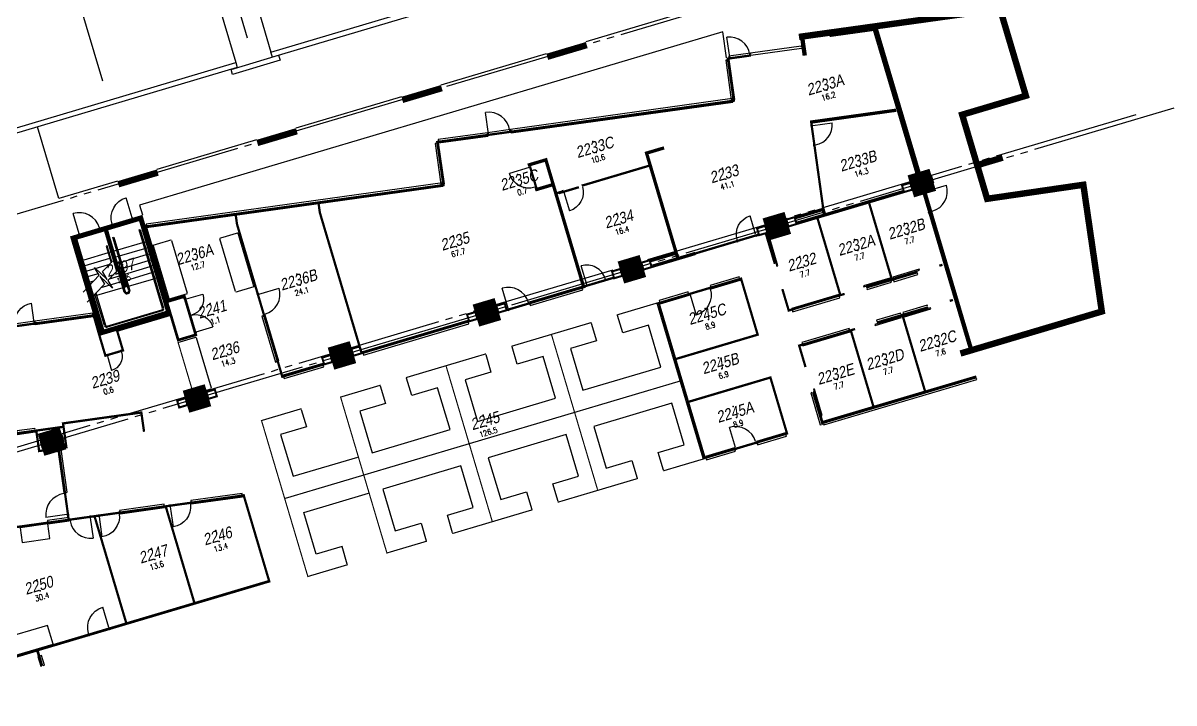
# Model space of a CAD drawing. Extents: x -10617 to 141157, y 29682 to 109360.
# Drawn here: x 74983 to 125216, y 38108 to 67782 of the extents above; entities that cross this region are included whole.
import ezdxf
from ezdxf.enums import TextEntityAlignment as Align

# ---------------------------------------------------------------- set-up
doc = ezdxf.new("R2010")
doc.units = 0
doc.header["$LTSCALE"] = 50
doc.linetypes.add('4PHAN', pattern=[158.75, 127, -6.35, 6.35, -6.35, 6.35, -6.35])
doc.linetypes.add('INVISIBLE', pattern=[999999, 0, -999999])
doc.layers.get('0').update_dxf_attribs({"linetype": 'CONTINUOUS'})
for name, color, linetype in [('CL_02', 7, 'CONTINUOUS'), ('ED_02', 7, 'CONTINUOUS'), ('EW_02', 7, 'CONTINUOUS'), ('FT_02', 8, 'CONTINUOUS'), ('GRIDLINE_02', 15, '4PHAN'), ('HEADER_02', 7, 'INVISIBLE'), ('ND_02', 7, 'CONTINUOUS'), ('NS_02', 7, 'CONTINUOUS'), ('NW_02', 7, 'CONTINUOUS'), ('RI_02', 7, 'CONTINUOUS'), ('SC_02', 7, 'CONTINUOUS'), ('UF_02', 7, 'CONTINUOUS'), ('WW_02', 7, 'CONTINUOUS')]:
    doc.layers.add(name, color=color, linetype=linetype)
doc.styles.add('SIMPLEX', font='ARIALN.TTF', dxfattribs={"oblique": 10})
doc.styles.get("Standard").update_dxf_attribs({"font": 'simplex.shx'})

# ---------------------------------------------------------------- blocks, each defined once
blk = doc.blocks.new('RM_SPAM')
for p in [(0, 2.5), (0, 0)]:
    blk.add_point(p)
at = {"flags": 1}
for tag, p, width in [('SITENO', (-15, 0), 0.8), ('IN_OU_CODE', (-15, -2), 0.8), ('RM_TY_CODE', (-15, -6), 0.7), ('RM_CO_CODE', (-15, -4), 0.8), ('RM_FU_CODE', (-15, -8), 0.8), ('OCC/USE', (-15, -10), 0.8)]:
    blk.add_attdef(tag, p, '', height=1.25, dxfattribs=dict(at, width=width))
at = {"style": 'SIMPLEX', "oblique": 10}
blk.add_attdef('RM_NUM', text='', height=2.5, dxfattribs=at).set_placement((0, 0), align=Align.CENTER)
at = {"width": 0.8, "flags": 1}
for tag, p in [('BL_NUM', (15, 0)), ('LEVEL', (15, -2)), ('STUDCAP', (15, -6)), ('%S/L', (15, -4))]:
    blk.add_attdef(tag, text='', height=1.25, dxfattribs=at).set_placement(p, align=Align.RIGHT)
at = {"width": 0.8}
for tag, p in [('RM_AREA', (0, -2)), ('USE2', (-0.24, -6.05)), ('USE', (-0.24, -4.05))]:
    blk.add_attdef(tag, text='', height=1.25, dxfattribs=at).set_placement(p, align=Align.CENTER)
at = {"width": 0.8, "flags": 1}
blk.add_attdef('SERVS', text='', height=1.25, dxfattribs=at).set_placement((0, -8), align=Align.CENTER)
blk = doc.blocks.new('DR1H90')
blk.add_line((-0.46, 0), (-0.46, 0.92))
blk.add_arc((-0.46, 0), 0.92, 0, 90)
at = {"flags": 1}
blk.add_attdef('SILLHT', text='', height=0.1, dxfattribs=at).set_placement((0, 0), align=Align.MIDDLE)
blk = doc.blocks.new('DRFRAME')
for p, q in [((-0.5, -0.5), (-0.5, 0.5)), ((0.5, -0.5), (0.5, 0.5))]:
    blk.add_line(p, q)
at = {"flags": 1}
blk.add_attdef('SILLHT', text='', height=0.1, dxfattribs=at).set_placement((0, 0), align=Align.MIDDLE)
blk = doc.blocks.new('SPL')
for p, q in [((1, 0.5), (0, 0.5)), ((1, -0.5), (1, 0.5)), ((0, -0.5), (1, -0.5))]:
    blk.add_line(p, q)
blk = doc.blocks.new('WNOF')
blk.add_line((-0.5, 0), (0.5, 0))
at = {"flags": 1}
blk.add_attdef('SILLHT', text='', height=0.1, dxfattribs=at).set_placement((0, 0), align=Align.MIDDLE)
blk = doc.blocks.new('WNFRAME')
for p, q in [((-0.5, -0.5), (-0.5, 0.5)), ((0.5, -0.5), (0.5, 0.5))]:
    blk.add_line(p, q)
at = {"flags": 1}
blk.add_attdef('SILLHT', text='', height=0.1, dxfattribs=at).set_placement((0, 0), align=Align.MIDDLE)
blk = doc.blocks.new('DR2H90')
for p, q in [((-0.46, 0), (-0.46, 0.46)), ((0.46, 0), (0.46, 0.46))]:
    blk.add_line(p, q)
for centre, start, end in [((-0.46, 0), 359.9998, 89.9998), ((0.46, 0), 90.0002, 180.0002)]:
    blk.add_arc(centre, 0.46, start, end)
at = {"flags": 1}
blk.add_attdef('SILLHT', text='', height=0.1, dxfattribs=at).set_placement((0, 0), align=Align.MIDDLE)
blk = doc.blocks.new('C-S')
for p, q in [((0.5, 0.5), (-0.5, 0.5)), ((-0.5, 0.5), (-0.5, -0.5)), ((0.5, -0.5), (0.5, 0.5)), ((-0.5, -0.5), (0.5, -0.5))]:
    blk.add_line(p, q)
at = {"const_width": 1}
blk.add_lwpolyline([(-0.5, 0), (0.5, 0)], dxfattribs=at)

msp = doc.modelspace()

# ---------------------------------------------------------------- linework, layer by layer
at = {"layer": 'EW_02', "flags": 128}
for points, const_width in [([(108849, 67175), (117625, 68396), (118751, 64608), (115971, 63781), (116587, 61711)], 280), ([(97862, 66308), (99587, 66820)], 280), ([(109004, 67055), (109101, 66362)], 190), ([(105753, 66178), (105746, 66228), (105795, 66235)], 100), ([(91535, 64428), (93261, 64940)], 280), ([(105952, 64384), (106002, 64391), (105995, 64440)], 100), ([(105952, 64384), (105952, 64384)], 100), ([(85209, 62548), (86934, 63060)], 280), ([(96278, 63037), (96278, 63037)], 100), ([(93071, 62541), (93064, 62590), (93113, 62597)], 100), ([(116492, 61537), (117739, 61907)], 280), ([(79141, 60745), (80866, 61257)], 280), ([(116667, 61443), (117062, 60111), (121260, 60723), (122066, 55192), (115897, 53359)], 280), ([(93303, 60705), (93330, 60708), (93323, 60758)], 100), ([(80338, 58900), (80365, 58904)], 100)]:
    msp.add_lwpolyline(points, dxfattribs=dict(at, const_width=const_width))
at = {"layer": 'FT_02', "flags": 128}
for points in [[(81465, 58295), (82148, 55994)], [(84257, 56062), (83573, 58363)], [(99778, 54682), (100006, 53915), (98879, 53580), (99420, 51759), (102823, 52770), (102282, 54591), (101156, 54257), (100928, 55024)], [(83206, 51844), (82551, 54049)], [(95177, 53314), (95404, 52548), (94278, 52213), (94819, 50392), (98222, 51403), (97681, 53224), (96555, 52889), (96327, 53656)], [(90575, 51947), (90803, 51180), (89677, 50846), (90218, 49024), (93621, 50036), (93080, 51857), (91954, 51522), (91726, 52289)], [(87125, 50922), (87352, 50155), (86226, 49820), (86767, 47999), (89595, 48839)], [(102936, 48266), (102708, 49032), (103835, 49367), (103293, 51188), (99890, 50177), (100432, 48356), (101558, 48691), (101786, 47924)], [(98335, 46898), (98107, 47665), (99233, 48000), (98692, 49821), (95289, 48810), (95830, 46989), (96957, 47323), (97185, 46557)], [(93734, 45531), (93506, 46298), (94632, 46633), (94091, 48454), (90688, 47443), (91229, 45621), (92356, 45956), (92584, 45189)], [(89133, 44164), (88905, 44931), (87778, 44596), (87237, 46417), (90065, 47258)]]:
    msp.add_lwpolyline(points, dxfattribs=at)
at = {"layer": 'FT_02'}
for points in [[(76068, 45924), (74856, 45756), (74946, 45112), (76158, 45281)], [(76297, 40681), (76055, 41496), (73955, 40872), (74073, 40021)]]:
    msp.add_lwpolyline(points, close=True, dxfattribs=at)
at = {"layer": 'GRIDLINE_02'}
for p, q in [((84787, 67127), (75589, 98079)), ((78460, 65247), (71339, 89211)), ((122382, 73604), (36683, 48138)), ((125216, 64067), (39517, 38600)), ((123546, 63779), (39460, 38792))]:
    msp.add_line(p, q, dxfattribs=at)
at = {"layer": 'HEADER_02', "flags": 128}
for points, const_width, elevation in [([(106746, 66367), (105795, 66235)], 100, 2100), ([(105995, 64440), (105753, 66178)], 100, 2100), ([(105952, 64384), (96278, 63037)], 100, 2100), ([(109526, 62428), (109399, 63339)], 100, 2100), ([(95268, 62897), (93113, 62597)], 100, 2100), ([(96278, 63037), (95268, 62897)], 100, 2100), ([(93323, 60758), (93071, 62541)], 100, 2100), ([(97386, 60589), (97108, 61525)], 100, -7800), ([(93303, 60705), (80365, 58904)], 100, 2100), ([(99245, 60617), (98363, 60354)], 100, 2100), ([(114589, 59500), (114304, 60459)], 190, 2100), ([(78862, 58899), (79821, 59184)], 220, 2100), ([(77425, 58472), (78383, 58756)], 220, 2100), ([(106126, 58261), (107008, 58523)], 100, 2100), ([(114014, 56904), (112955, 56589)], 100, 2100), ([(99384, 56234), (97093, 55553)], 100, 2100), ([(100446, 56573), (99564, 56311)], 100, 2100), ([(104043, 55949), (105002, 56234)], 100, 2100), ([(106272, 56612), (105002, 56234)], 100, 2100), ([(111800, 56246), (112859, 56561)], 100, 2100), ([(82044, 55788), (82506, 54231)], 118, 2100), ([(85221, 55979), (85505, 55020)], 100, 2100), ([(104043, 55949), (102773, 55572)], 100, 2100), ([(108546, 55279), (110607, 55891)], 100, 2100), ([(96135, 55268), (97093, 55553)], 100, 2100), ([(114470, 55370), (113411, 55056)], 100, 2100), ([(78038, 55021), (75512, 54669)], 100, 2100), ([(85505, 55020), (86101, 53017)], 100, 2100), ([(89808, 53388), (94409, 54756)], 100, 2100), ([(113315, 55027), (112256, 54712)], 100, 2100), ([(75512, 54669), (74601, 54542)], 100, 2100), ([(109002, 53745), (111062, 54358)], 100, 2100), ([(79297, 53478), (78626, 53279)], 100, 2100), ([(88083, 52876), (86348, 52360)], 100, 2100), ([(109910, 50338), (116577, 52319)], 100, 2100), ([(109876, 50276), (109463, 51666)], 100, 2100), ([(75513, 49989), (74721, 49878)], 100, 2100), ([(108280, 49854), (107010, 49476)], 100, 2100), ([(106051, 49191), (104781, 48814)], 100, 2100), ([(106051, 49191), (107010, 49476)], 100, 2100), ([(76549, 49174), (76812, 47290)], 100, 2100), ([(76950, 46299), (76812, 47290)], 100, 2100), ([(79212, 46413), (81152, 46683)], 100, 2100), ([(81366, 46713), (82317, 46845)], 100, 2100), ([(82317, 46845), (84558, 47157)], 100, 2100), ([(76997, 46104), (77948, 46237)], 100, 2100), ([(78261, 46281), (79212, 46413)], 100, 2100), ([(76066, 45975), (76997, 46104)], 100, 2100), ([(77820, 41072), (78778, 41357)], 118, 2100), ([(75685, 40151), (75811, 39725)], 118, 2100)]:
    msp.add_lwpolyline(points, dxfattribs=dict(at, const_width=const_width, elevation=elevation))
at = {"layer": 'ND_02', "flags": 128}
for points in [[(107542, 58324), (107884, 57174), (107927, 57187), (107585, 58337)], [(112946, 56691), (112959, 56648), (114109, 56990), (114096, 57033)], [(111661, 56309), (111674, 56266), (112824, 56608), (112812, 56651)], [(113446, 55009), (113458, 54966), (114609, 55308), (114596, 55351)], [(112161, 54628), (112174, 54585), (113324, 54926), (113311, 54970)], [(109482, 51796), (109823, 50646), (109867, 50659), (109525, 51809)]]:
    msp.add_lwpolyline(points, close=True, dxfattribs=at)
at = {"layer": 'NS_02', "flags": 128}
for points, const_width in [([(81458, 58319), (80667, 58084), (81365, 55736), (82156, 55971)], 50), ([(84264, 56038), (85055, 56273), (84357, 58622), (83566, 58387)], 50), ([(102919, 48235), (104669, 48754), (102646, 55560), (100897, 55040)], 50), ([(99795, 54713), (96296, 53673)], 50), ([(82544, 54073), (81753, 53838), (82423, 51585), (83214, 51820)], 50), ([(100060, 47411), (98052, 54169)], 50), ([(95193, 53346), (91695, 52306)], 50), ([(93451, 52802), (95459, 46044)], 50), ([(86427, 47037), (103681, 52164)], 50), ([(90592, 51978), (88843, 51458), (90865, 44653), (92615, 45172)], 50), ([(80265, 49943), (80147, 50785), (76730, 50309), (76744, 50210)], 100), ([(87141, 50953), (85392, 50433), (87414, 43627), (89164, 44147)], 50), ([(98318, 46867), (101817, 47907)], 50), ([(93717, 45500), (97216, 46540)], 50)]:
    msp.add_lwpolyline(points, dxfattribs=dict(at, const_width=const_width))
at = {"layer": 'NW_02', "flags": 128}
for points, const_width in [([(114032, 60952), (112098, 67460), (110191, 67195)], 50), ([(112207, 67515), (114161, 60938)], 190), ([(109333, 63453), (113093, 63977)], 145), ([(109399, 63339), (109392, 63388)], 100), ([(109901, 59732), (109526, 62428)], 100), ([(99419, 60696), (102287, 61548)], 100), ([(114021, 60902), (113345, 60701), (113433, 60403), (114109, 60604)], 89), ([(98307, 60365), (98538, 60434)], 100), ([(113383, 60417), (108781, 59050)], 145), ([(114189, 60425), (114146, 60568)], 50), ([(114247, 60651), (114304, 60459)], 190), ([(87883, 59900), (87938, 59507), (89760, 53374), (89808, 53388)], 100), ([(111917, 59906), (112921, 56527)], 100), ([(79821, 59184), (80121, 59273), (81348, 55141), (78559, 54312)], 220), ([(84267, 59396), (84322, 59004), (85221, 55979)], 100), ([(109954, 59474), (109902, 59649), (108709, 59294)], 145), ([(110842, 55961), (110655, 55906), (109665, 59237)], 100), ([(114589, 59500), (116332, 53634)], 190), ([(78383, 58756), (78862, 58899)], 220), ([(79135, 56955), (78613, 58710)], 190), ([(80386, 58852), (81324, 55697)], 50), ([(77425, 58472), (77063, 58364)], 220), ([(77228, 58298), (78456, 54167)], 280), ([(104330, 57727), (106126, 58261)], 100), ([(107008, 58523), (107056, 58537)], 100), ([(107412, 58567), (107797, 57273)], 100), ([(103423, 57724), (102382, 57414)], 145), ([(104330, 57727), (102455, 57170)], 145), ([(114973, 57189), (115112, 57230)], 100), ([(99516, 56297), (99564, 56311)], 100), ([(100446, 56573), (100729, 56657)], 100), ([(102711, 55606), (103452, 53113), (107046, 54181), (106306, 56674)], 100), ([(82044, 55788), (82027, 55845), (81317, 55634)], 118), ([(108124, 56171), (108402, 55236), (108546, 55279)], 100), ([(115429, 55655), (115568, 55697)], 100), ([(78298, 54120), (78051, 54976)], 50), ([(81379, 55010), (79144, 54345)], 50), ([(81429, 55050), (81756, 53947), (82523, 54175), (82506, 54231)], 118), ([(114353, 51710), (113349, 55089)], 100), ([(79297, 53478), (79345, 53492), (79089, 54355)], 100), ([(112100, 51041), (111110, 54372), (111297, 54428)], 100), ([(78322, 54127), (78578, 53264), (78626, 53279)], 100), ([(109135, 52768), (108858, 53703), (109002, 53745)], 100), ([(86101, 53017), (86300, 52346), (86348, 52360)], 100), ([(88083, 52876), (88083, 52876)], 100), ([(103993, 51292), (103466, 53065)], 100), ([(108342, 49820), (107602, 52312), (104007, 51244), (104748, 48752)], 100), ([(109910, 50338), (109862, 50324)], 100), ([(76549, 49174), (76549, 49174)], 100), ([(76812, 47290), (76812, 47290)], 100), ([(84599, 47221), (85711, 43479)], 100), ([(81366, 46713), (81152, 46683)], 100), ([(76970, 46151), (76950, 46299)], 100), ([(78261, 46281), (77948, 46237)], 100), ([(78116, 46217), (79480, 41627)], 100), ([(81222, 46650), (82452, 42510)], 100), ([(76066, 45975), (72654, 45500)], 100), ([(78778, 41357), (85776, 43436)], 118), ([(68042, 38167), (77820, 41072)], 118), ([(75685, 40151), (75623, 40358)], 118)]:
    msp.add_lwpolyline(points, dxfattribs=dict(at, const_width=const_width))
at = {"layer": 'NW_02', "const_width": 145, "elevation": -9900, "flags": 128}
for points in [[(102961, 62332), (102197, 62105), (103545, 57569)], [(97014, 61576), (97802, 61811), (99468, 56207)], [(97334, 60498), (98053, 60712)]]:
    msp.add_lwpolyline(points, dxfattribs=at)
at = {"layer": 'NW_02', "flags": 128}
for points, const_width in [([(108658, 59309), (107018, 58821), (107107, 58523), (108747, 59010)], 89), ([(102332, 57429), (100691, 56941), (100780, 56643), (102420, 57130)], 89), ([(96005, 55549), (94365, 55061), (94453, 54763), (96094, 55250)], 89), ([(89678, 53669), (88038, 53181), (88127, 52883), (89767, 53370)], 89), ([(83352, 51789), (81712, 51301), (81800, 51003), (83440, 51490)], 89), ([(75562, 49995), (76751, 50161), (76875, 49269), (75687, 49104)], 100)]:
    msp.add_lwpolyline(points, close=True, dxfattribs=dict(at, const_width=const_width))
at = {"layer": 'SC_02'}
for p, q in [((78904, 58416), (78952, 58430)), ((79595, 56091), (78904, 58416)), ((78952, 58430), (79643, 56105)), ((80055, 58758), (80103, 58772)), ((81073, 55331), (80055, 58758)), ((80103, 58772), (81121, 55345)), ((78657, 58054), (78609, 58040)), ((78609, 58040), (78823, 57320)), ((78863, 57361), (78657, 58054)), ((78790, 57781), (78742, 57767)), ((78972, 57836), (79068, 57865)), ((79116, 57879), (80218, 58206)), ((79194, 57615), (80297, 57943)), ((80266, 58221), (80314, 58235)), ((80345, 57957), (80393, 57971)), ((78695, 57753), (77630, 57436)), ((77702, 57197), (78766, 57513)), ((78453, 56932), (78888, 57392)), ((79051, 57572), (79146, 57601)), ((79129, 57309), (79225, 57337)), ((79273, 57352), (80375, 57679)), ((79351, 57088), (80453, 57416)), ((80423, 57693), (80471, 57708)), ((80501, 57430), (80549, 57444)), ((77609, 56041), (78302, 56773)), ((78752, 57248), (77773, 56957)), ((78261, 56841), (77844, 56718)), ((78101, 57114), (78653, 56591)), ((78302, 56773), (78101, 57114)), ((78653, 56591), (78453, 56932)), ((79348, 57249), (78686, 56550)), ((79403, 56034), (79115, 57004)), ((79451, 56048), (79155, 57045)), ((79238, 56767), (79286, 56782)), ((79255, 57059), (79303, 57074)), ((79381, 56810), (79334, 56796)), ((79429, 56824), (80532, 57152)), ((79508, 56561), (80610, 56888)), ((80628, 57180), (80580, 57166)), ((80706, 56917), (80658, 56903)), ((78534, 56390), (77785, 55599)), ((78064, 56522), (77915, 56478)), ((78334, 56731), (78534, 56390)), ((78886, 56209), (78334, 56731)), ((79268, 56490), (78378, 56225)), ((78686, 56550), (78886, 56209)), ((78756, 56624), (79190, 56753)), ((79364, 56518), (79316, 56504)), ((79460, 56546), (79412, 56532)), ((79538, 56283), (79490, 56269)), ((79586, 56297), (80688, 56625)), ((80784, 56653), (80736, 56639)), ((78148, 55870), (78100, 55856)), ((78533, 54576), (78123, 55956)), ((78161, 56003), (78581, 54590)), ((79346, 56226), (78196, 55884)), ((79442, 56254), (79394, 56240)), ((79513, 56015), (79561, 56029)), ((79576, 55981), (79528, 55967)), ((78643, 54556), (81039, 55268)), ((81053, 55221), (78657, 54508))]:
    msp.add_line(p, q, dxfattribs=at)
for centre, radius, start, end in [((79499, 56063), 100, 196.5498, 286.5499), ((79499, 56063), 50, 196.5498, 286.5499), ((79547, 56077), 50, 286.5499, 16.5498), ((79547, 56077), 100, 286.5499, 16.5498), ((81025, 55316), 50, 286.5498, 16.5498), ((81025, 55316), 100, 286.5498, 16.5498), ((78629, 54604), 100, 196.5498, 286.5498), ((78629, 54604), 50, 196.5498, 286.5498)]:
    msp.add_arc(centre, radius, start, end, dxfattribs=at)
at = {"layer": 'UF_02'}
for p, q in [((83980, 72651), (85803, 66516)), ((82446, 72195), (84269, 66061)), ((85803, 66516), (96922, 69821)), ((96988, 69600), (85868, 66296)), ((104148, 68322), (99547, 66955)), ((105526, 67396), (80069, 59831)), ((105689, 66270), (105526, 67396)), ((84066, 65760), (86137, 66376)), ((85868, 66296), (85803, 66516)), ((86137, 66376), (86202, 66155)), ((97822, 66442), (93221, 65075)), ((73150, 62756), (84269, 66061)), ((84334, 65840), (73215, 62536)), ((86202, 66155), (84132, 65540)), ((84269, 66061), (84334, 65840)), ((84132, 65540), (84066, 65760)), ((91495, 64562), (86894, 63195)), ((76541, 60118), (75609, 63258)), ((85169, 62682), (80826, 61391)), ((79101, 60879), (76541, 60118)), ((80069, 59831), (80195, 59409)), ((79442, 56254), (79195, 57087)), ((79234, 57129), (79490, 56269)), ((79490, 56269), (79442, 56254))]:
    msp.add_line(p, q, dxfattribs=at)

# ---------------------------------------------------------------- block references
at = {"layer": 'CL_02', "xscale": 1000, "yscale": 300, "zscale": 4350, "rotation": 16.54979999539184}
for p in [(114209, 60796), (107882, 58916), (101556, 57036), (95229, 55156), (88903, 53276), (82576, 51396), (76249, 49516)]:
    msp.add_blockref('C-S', p, dxfattribs=at)
at = {"layer": 'ED_02'}
for name, p, xscale, yscale, zscale, rotation in [('DR1H90', (106264, 66350), 959.9999999999999, 959.9999999999999, 2075, 7.924263000000002), ('SPL', (106264, 66350), 50.00000000000001, 960, 50.00000000000001, 97.92426265991553), ('DRFRAME', (106271, 66301), 909.9999999999999, 100, 2075, 7.924263000000002), ('DR1H90', (95766, 63017), 1020, 1020, 2075, 7.924263000000002), ('SPL', (95766, 63017), 50, 1020, 50, 97.92426266041865), ('DRFRAME', (95773, 62967), 970, 100, 2075, 7.924263000000002), ('DR1H90', (75050, 54655), -919.9999999999999, 920, 2075, 7.924259999999964), ('SPL', (75050, 54655), 50, 920, 50, 97.92426046852725), ('DRFRAME', (75057, 54606), 870.0000000000001, 100, 2075, 7.92426)]:
    msp.add_blockref(name, p, dxfattribs=dict(at, xscale=xscale, yscale=yscale, zscale=zscale, rotation=rotation))
at = {"layer": 'ND_02', "zscale": 2075}
for name, p, xscale, yscale, rotation in [('DRFRAME', (109462, 62883), 870.0000000000001, 100, 277.9241), ('DR1H90', (109512, 62890), 920.0000000000001, 920.0000000000001, 277.9241), ('DR1H90', (97199, 61043, -9900), -976, 976, 106.5498189999998), ('DRFRAME', (97247, 61057, -9900), 926, 100, 286.549819), ('DRFRAME', (98978, 60565), 870.0000000000001, 100, 16.549751), ('DR1H90', (98993, 60517), -919.9999999999999, 919.9999999999999, 196.5498490050912), ('DRFRAME', (114446, 59980), 950, 190, 286.549803), ('DR1H90', (114537, 60007), 1000, 1000, 286.549803), ('DR1H90', (79310, 59147), -1000.000786692409, 1000.000786692409, 16.54975799999999), ('DR1H90', (77873, 58719), 999.9956132827568, 999.9956132827568, 16.549768), ('DRFRAME', (79342, 59041), 950.0007866924099, 220, 16.549758), ('DR1H90', (106553, 58440), -919.9999999999999, 920, 16.54975000000005), ('DRFRAME', (77904, 58614), 949.9956132827567, 220, 16.549768), ('DRFRAME', (106567, 58392), 870.0000000000001, 100, 196.54975), ('DR1H90', (99991, 56490), 920, 920, 16.549751), ('DR1H90', (96600, 55459), 1000, 1000, 16.550114), ('DRFRAME', (100005, 56442), 870.0000000000001, 100, 16.549751), ('DRFRAME', (104523, 56092), 950, 100, 196.549729), ('DRFRAME', (82275, 55010), 1574, 117.9999999999999, 106.549815), ('DR2H90', (82332, 55027), -1624, 1624, 286.549815), ('DRFRAME', (85363, 55500), 950, 100, 106.549785), ('DR1H90', (85411, 55514), 999.9999999999999, 999.9999999999999, 286.549785), ('DR1H90', (104537, 56044), -999.9999999999999, 1000, 196.549729), ('DRFRAME', (96614, 55411), 949.9999999999999, 100, 196.550114), ('DRFRAME', (78962, 53378), 650, 100, 16.549764), ('DR1H90', (78976, 53330), -699.9999999999999, 700, 196.549764), ('DR1H90', (106517, 49382), 999.9999999999999, 999.9999999999999, 16.549791), ('DRFRAME', (106531, 49334), 950.0000000000001, 100, 196.5497909999999), ('DR1H90', (76831, 46788), 999.9999999999999, 999.9999999999999, 97.92475400000001), ('DRFRAME', (76881, 46795), 950, 100, 277.9247540000001), ('DRFRAME', (81842, 46779), 910, 100, 187.928154), ('DR1H90', (81849, 46730), -959.9999999999999, 960, 187.928154), ('DRFRAME', (77472, 46171), 910, 100, 187.928154), ('DRFRAME', (78736, 46347), 910, 100, 187.928154), ('DR1H90', (78743, 46297), -959.9999999999999, 960, 187.928154), ('DR1H90', (77479, 46121), 959.9999999999999, 959.9999999999999, 187.928154), ('DR1H90', (78282, 41271), -1000, 1000, 16.54980099999995), ('DRFRAME', (78299, 41215), 950, 117.9999999999999, 196.5498010000001)]:
    msp.add_blockref(name, p, dxfattribs=dict(at, xscale=xscale, yscale=yscale, rotation=rotation))
at = {"layer": 'RI_02', "rotation": 16.54980000000002}
for p, xscale, yscale, zscale, values in [((110061, 64848), 200, 200, 200, {'RM_NUM': '2233A', 'RM_AREA': '16.2'}), ((99999, 62125), 200, 200, 200, {'RM_NUM': '2233C', 'RM_AREA': '10.6'}), ((111491, 61526), 200, 200, 200, {'RM_NUM': '2233B', 'RM_AREA': '14.3'}), ((96701, 60695), 200, 200, 200, {'RM_NUM': '2235C', 'RM_AREA': '0.7'}), ((105650, 60962), 200, 200, 200, {'RM_NUM': '2233', 'RM_AREA': '41.1'}), ((101049, 58991), 200, 200, 200, {'RM_NUM': '2234', 'RM_AREA': '16.4'}), ((113600, 58558), 200, 200, 200, {'RM_NUM': '2232B', 'RM_AREA': '7.7'}), ((93900, 58021), 200, 200, 200, {'RM_NUM': '2235', 'RM_AREA': '67.7'}), ((111411, 57850), 200, 200, 200, {'RM_NUM': '2232A', 'RM_AREA': '7.7'}), ((82536, 57442), 200.0000000000001, 200.0000000000001, 200.0000000000001, {'RM_NUM': '2236A', 'RM_AREA': '12.7'}), ((79298, 56871), 200, 200, 200, {'RM_NUM': '2297', 'RM_AREA': '11.5'}), ((109030, 57111), 200, 200, 200, {'RM_NUM': '2232', 'RM_AREA': '7.7'}), ((87075, 56338), 200.0000000000001, 200.0000000000001, 200.0000000000001, {'RM_NUM': '2236B', 'RM_AREA': '24.1'}), ((83297, 55056), 200, 200, 200, {'RM_NUM': '2241', 'RM_AREA': '1.1'}), ((104901, 54841), 200, 200, 200, {'RM_NUM': '2245C', 'RM_AREA': '8.9'}), ((114951, 53669), 200, 200, 200, {'RM_NUM': '2232C', 'RM_AREA': '7.6'}), ((83858, 53241), 200, 200, 200, {'RM_NUM': '2236', 'RM_AREA': '14.3'}), ((105481, 52686), 200, 200, 200, {'RM_NUM': '2245B', 'RM_AREA': '6.9'}), ((112666, 52865), 200, 200, 200, {'RM_NUM': '2232D', 'RM_AREA': '7.7'}), ((110510, 52222), 200, 200, 200, {'RM_NUM': '2232E', 'RM_AREA': '7.7'}), ((78631, 51999), 200, 200, 200, {'RM_NUM': '2239', 'RM_AREA': '0.6'}), ((106124, 50563), 200, 200, 200, {'RM_NUM': '2245A', 'RM_AREA': '8.9'}), ((95211, 50188), 200, 200, 200, {'RM_NUM': '2245', 'RM_AREA': '126.5'}), ((83538, 45160), 200, 200, 200, {'RM_NUM': '2246', 'RM_AREA': '13.4'}), ((80736, 44369), 200, 200, 200, {'RM_NUM': '2247', 'RM_AREA': '13.6'}), ((75733, 43007), 200, 200, 200, {'RM_NUM': '2250', 'RM_AREA': '30.4'})]:
    msp.add_blockref('RM_SPAM', p, dxfattribs=dict(at, xscale=xscale, yscale=yscale, zscale=zscale)).add_auto_attribs(values)
at = {"layer": 'WW_02'}
for name, p, xscale, yscale, zscale, rotation in [('SPL', (107847, 66571), 49.99999999999999, 2236.4, 49.99999999999999, 97.92426300000001), ('WNOF', (107854, 66521), 2236.4, 2236.4, 2100, 187.924263), ('SPL', (105824, 65302), 50, 1754.599999999999, 50, 187.9242529999999), ('WNFRAME', (105874, 65309), 1704.6, 100, 2075, 97.92425300000004), ('SPL', (105874, 65309), 49.99999999999999, 1754.599999999999, 49.99999999999999, 7.924253000000001), ('WNOF', (105874, 65309), 1754.599999999999, 1754.599999999999, 2100, 277.924253), ('SPL', (101108, 63760), 49.99999999999999, 9767.5, 49.99999999999999, 97.92426300000001), ('SPL', (101115, 63711), 50, 9767.5, 50, 277.924263), ('WNOF', (101115, 63711), 9767.5, 9767.5, 2100, 187.924263), ('WNFRAME', (101115, 63711), 9717.5, 100, 2075, 187.924263), ('SPL', (94184, 62796), 49.99999999999999, 2174.9, 49.99999999999999, 97.92426300000001), ('SPL', (94191, 62747), 50, 2174.9, 50, 277.924263), ('WNOF', (94191, 62747), 2174.9, 2174.9, 2100, 187.924263), ('WNFRAME', (94191, 62747), 2124.9, 100, 2075, 187.924263), ('SPL', (93148, 61642), 50.00000000000001, 1800.4, 50.00000000000001, 188.063617), ('WNFRAME', (93197, 61649), 1750.4, 100, 2075, 98.06361700000002), ('SPL', (93197, 61649), 49.99999999999999, 1800.4, 49.99999999999999, 8.063617), ('WNOF', (93197, 61649), 1800.4, 1800.4, 2100, 278.063617), ('SPL', (86828, 59854), 50, 13062.7, 50, 97.92468700000003), ('SPL', (86834, 59804), 49.99999999999999, 13062.7, 49.99999999999999, 277.924687), ('WNOF', (86834, 59804), 13062.7, 13062.7, 2100, 187.9246869999999), ('WNFRAME', (86834, 59804), 13012.7, 100, 2075, 187.9246869999999), ('SPL', (113485, 56747), 49.99999999999999, 1105, 49.99999999999999, 106.550071), ('WNOF', (113485, 56747), 1105, 1105, 2100, 16.550071), ('WNFRAME', (113485, 56747), 1055, 100, 2075, 196.5500710000001), ('SPL', (113499, 56699), 50, 1105, 50, 286.550071), ('SPL', (98239, 55894), 49.99999999999999, 2389.7, 49.99999999999999, 106.550114), ('WNFRAME', (98239, 55894), 2339.7, 100, 2075, 196.550114), ('SPL', (105623, 56471), 50, 1325, 50, 106.549729), ('SPL', (105637, 56423), 50, 1325, 50, 286.549729), ('WNOF', (105637, 56423), 1325, 1325, 2100, 196.549729), ('WNFRAME', (105637, 56423), 1275, 100, 2075, 196.549729), ('SPL', (112330, 56404), 50, 1105, 50, 106.549724), ('WNOF', (112330, 56404), 1105, 1105, 2100, 16.549724), ('WNFRAME', (112330, 56404), 1055, 100, 2075, 16.549724), ('SPL', (112344, 56356), 50, 1105, 50, 286.549724), ('WNOF', (98239, 55894), 2389.7, 2389.7, 2100, 16.550114), ('SPL', (98253, 55846), 50, 2389.7, 50, 286.550114), ('SPL', (103394, 55809), 50, 1325, 50, 106.549729), ('SPL', (103408, 55761), 50, 1325, 50, 286.549729), ('WNOF', (103408, 55761), 1325, 1325, 2100, 196.549729), ('WNFRAME', (103408, 55761), 1275, 100, 2075, 196.549729), ('SPL', (109576, 55585), 49.99999999999999, 2150, 49.99999999999999, 106.549691), ('WNOF', (109576, 55585), 2150, 2150, 2100, 16.549691), ('WNFRAME', (109576, 55585), 2100, 100, 2075, 16.549691), ('SPL', (109590, 55537), 50, 2150, 50, 286.549691), ('SPL', (113926, 55261), 50, 1105, 50, 106.549724), ('SPL', (113941, 55213), 50, 1105, 50, 286.549724), ('WNOF', (113941, 55213), 1105, 1105, 2100, 196.5497239999999), ('WNFRAME', (113941, 55213), 1055, 100, 2075, 196.5497239999999), ('SPL', (76768, 54895), 50, 2550, 50, 97.92425999999999), ('SPL', (76775, 54845), 50, 2550, 50, 277.92426), ('WNOF', (76775, 54845), 2550, 2550, 2100, 187.9242599999999), ('WNFRAME', (76775, 54845), 2500, 100, 2075, 187.9242599999999), ('SPL', (85755, 54004), 50, 2090, 50, 196.549785), ('WNFRAME', (85803, 54019), 2040, 100, 2075, 286.549785), ('SPL', (85803, 54019), 50, 2090, 50, 16.549785), ('WNOF', (85803, 54019), 2090, 2090, 2100, 286.549785), ('SPL', (92109, 54072), 50, 4800, 50, 106.549899), ('WNOF', (92109, 54072), 4800, 4800, 2100, 16.549899), ('WNFRAME', (92109, 54072), 4750, 100, 2075, 16.549899), ('SPL', (112771, 54918), 49.99999999999999, 1105, 49.99999999999999, 106.549858), ('SPL', (112785, 54870), 49.99999999999999, 1105, 49.99999999999999, 286.549858), ('WNOF', (112785, 54870), 1105, 1105, 2100, 196.549858), ('WNFRAME', (112785, 54870), 1055, 100, 2075, 196.549858), ('SPL', (92123, 54024), 50, 4800, 50, 286.549899), ('SPL', (110018, 54100), 50, 2150, 50, 106.549891), ('SPL', (110032, 54052), 49.99999999999999, 2150, 49.99999999999999, 286.549891), ('WNOF', (110032, 54052), 2150, 2150, 2100, 196.549891), ('WNFRAME', (110032, 54052), 2100, 100, 2075, 16.549891), ('SPL', (87215, 52618), 50.00000000000001, 1809.5, 50.00000000000001, 106.549643), ('WNOF', (87215, 52618), 1809.5, 1809.5, 2100, 16.549643), ('WNFRAME', (87215, 52618), 1759.5, 100, 2075, 196.5496429999999), ('SPL', (87230, 52570), 49.99999999999999, 1809.5, 49.99999999999999, 286.549643), ('SPL', (113243, 51328), 50, 6955, 50, 106.549765), ('WNOF', (113243, 51328), 6954.999999999999, 6954.999999999999, 2100, 16.549765), ('WNFRAME', (113243, 51328), 6904.999999999999, 100, 2075, 16.549765), ('SPL', (113257, 51281), 50, 6955, 50, 286.549765), ('SPL', (109622, 50956), 49.99999999999999, 1450, 49.99999999999999, 196.549903), ('WNFRAME', (109670, 50971), 1400, 100, 2075, 106.549903), ('SPL', (109670, 50971), 50, 1450, 50, 16.549903), ('WNOF', (109670, 50971), 1450, 1450, 2100, 286.549903), ('SPL', (75110, 49983), 50, 800, 50, 97.924317), ('SPL', (75117, 49933), 50.00000000000001, 800, 50.00000000000001, 277.924317), ('WNOF', (75117, 49933), 800.0000000000001, 800.0000000000001, 2100, 187.924317), ('WNFRAME', (75117, 49933), 750, 100, 2075, 187.924317), ('SPL', (107645, 49665), 50, 1325, 50, 106.549791), ('WNOF', (107645, 49665), 1325, 1325, 2100, 16.549791), ('WNFRAME', (107645, 49665), 1275, 100, 2075, 196.5497909999999), ('SPL', (107659, 49617), 50.00000000000001, 1325, 50.00000000000001, 286.549791), ('SPL', (105416, 49003), 50, 1325, 50, 106.549791), ('WNFRAME', (105416, 49003), 1275, 100, 2075, 196.5497909999999), ('SPL', (76681, 48232), 50, 1901.8, 50, 187.924754), ('WNFRAME', (76681, 48232), 1851.8, 100, 2075, 277.9247540000001), ('WNOF', (76681, 48232), 1901.8, 1901.8, 2100, 97.92475400000001), ('SPL', (76730, 48239), 50.00000000000001, 1901.8, 50.00000000000001, 7.924753999999997), ('WNOF', (105416, 49003), 1325, 1325, 2100, 16.549791), ('SPL', (105431, 48955), 50.00000000000001, 1325, 50.00000000000001, 286.549791), ('SPL', (83431, 47051), 50, 2262.8, 50, 97.928154), ('SPL', (80175, 46598), 50, 1959.1, 50, 97.928154), ('WNFRAME', (80182, 46548), 1909.1, 100, 2075, 7.928154), ('SPL', (83438, 47001), 50, 2262.8, 50, 277.928154), ('WNOF', (83438, 47001), 2262.8, 2262.8, 2100, 187.928154), ('WNFRAME', (83438, 47001), 2212.8, 100, 2075, 7.928154), ('SPL', (80182, 46548), 50, 1959.1, 50, 277.928154), ('WNOF', (80182, 46548), 1959.1, 1959.1, 2100, 187.928154), ('SPL', (76524, 46089), 50, 940, 50, 97.928154), ('SPL', (76531, 46040), 50, 940, 50, 277.928154), ('WNOF', (76531, 46040), 939.9999999999999, 939.9999999999999, 2100, 187.928154), ('WNFRAME', (76531, 46040), 890.0000000000001, 100, 2075, 7.928154), ('SPL', (75739, 39936), 50.00000000000001, 443.9, 50.00000000000001, 196.549793), ('WNFRAME', (75748, 39938), 393.9, 117.9999999999999, 2075, 286.549793), ('WNOF', (75748, 39938), 443.9, 443.9, 2100, 106.549793), ('SPL', (75804, 39955), 50, 443.9, 50, 16.549793)]:
    msp.add_blockref(name, p, dxfattribs=dict(at, xscale=xscale, yscale=yscale, zscale=zscale, rotation=rotation))

doc.saveas('drawing.dxf')
